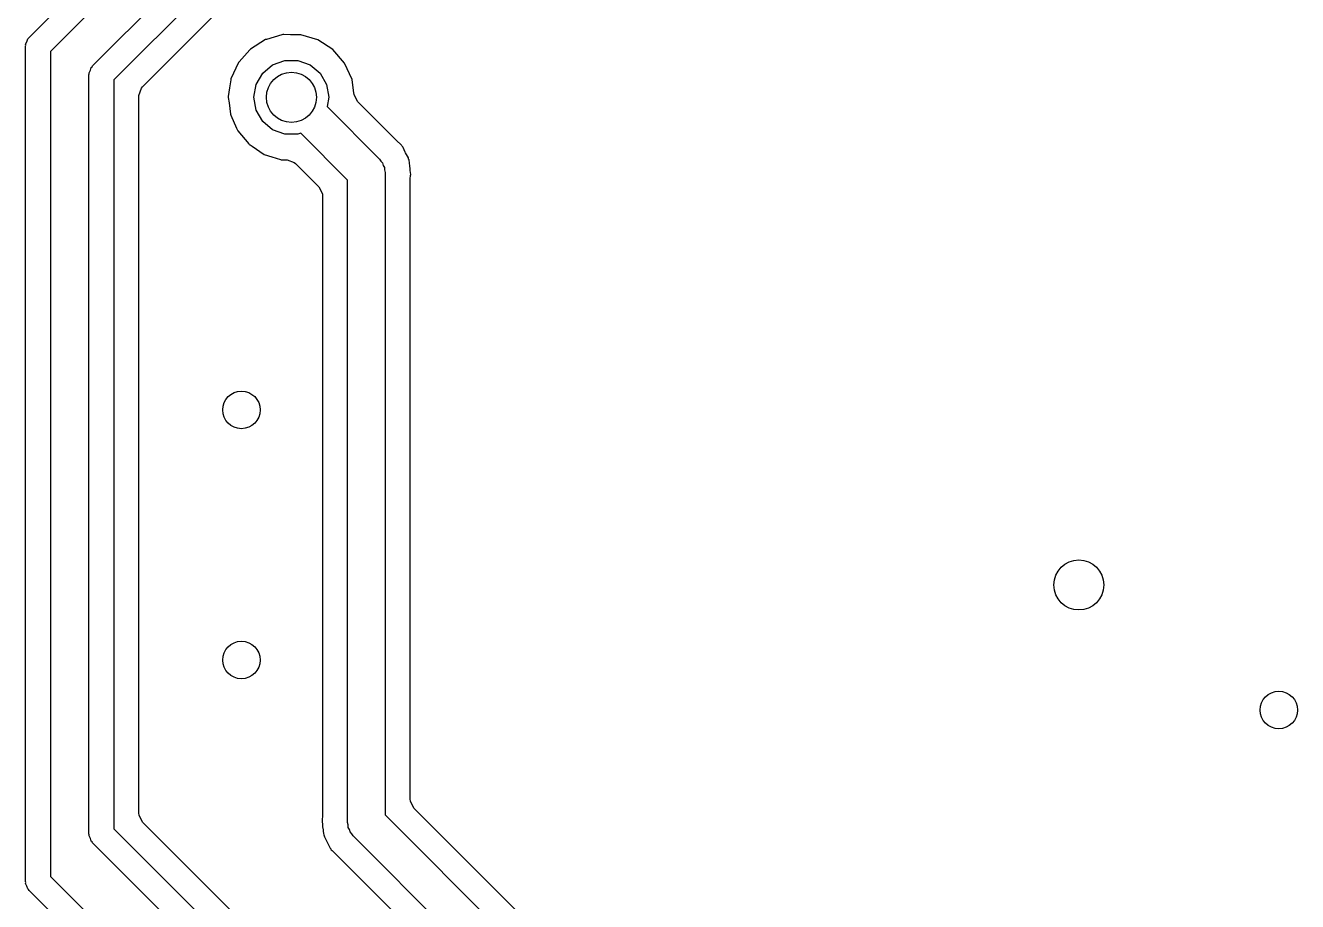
# Model space of a CAD drawing. Extents: x 0.04 to 2.01, y 0.04 to 5.04.
# Drawn here: x 1.1997 to 1.6004, y 1.8728 to 2.1486 of the extents above; entities that cross this region are included whole.
import ezdxf

# ---------------------------------------------------------------- set-up
doc = ezdxf.new("R2010")
doc.units = 0
doc.header["$MEASUREMENT"] = 0
doc.layers.add('BLACK', color=7, linetype='CONTINUOUS')

msp = doc.modelspace()

# ---------------------------------------------------------------- linework, layer by layer
at = {"layer": 'BLACK', "linetype": 'CONTINUOUS'}
for p, q in [((1.20084, 2.14484), (1.38834, 2.33234)), ((1.39275, 2.32562), (1.20756, 2.14042)), ((1.22084, 2.13585), (1.39976, 2.31477)), ((1.40417, 2.30805), (1.22756, 2.13144)), ((1.23659, 2.12931), (1.4063, 2.29902)), ((1.20015, 2.14349), (1.20044, 2.14437)), ((1.20044, 2.14437), (1.20069, 2.14456)), ((1.20069, 2.14456), (1.20084, 2.14484)), ((1.27534, 2.14416), (1.27056, 2.14114)), ((1.2756, 2.14423), (1.27534, 2.14416)), ((1.2805, 2.14563), (1.2756, 2.14423)), ((1.2756, 2.14423), (1.2756, 2.14423)), ((1.28076, 2.14571), (1.2805, 2.14563)), ((1.2805, 2.14563), (1.2805, 2.14563)), ((1.28104, 2.14571), (1.28076, 2.14571)), ((1.28313, 2.14569), (1.28104, 2.14571)), ((1.28104, 2.14571), (1.28104, 2.14571)), ((1.28641, 2.14567), (1.28313, 2.14569)), ((1.29181, 2.14406), (1.28641, 2.14567)), ((1.29655, 2.14099), (1.29181, 2.14406)), ((1.19969, 2.14206), (1.19978, 2.14236)), ((1.19969, 1.87906), (1.19969, 2.14206)), ((1.19973, 2.14267), (1.20015, 2.14349)), ((1.19978, 2.14236), (1.19973, 2.14267)), ((1.20756, 2.14042), (1.20756, 1.88069)), ((1.27038, 2.14094), (1.26701, 2.13712)), ((1.27056, 2.14114), (1.27038, 2.14094)), ((1.27038, 2.14094), (1.27038, 2.14094)), ((1.30024, 2.13671), (1.29655, 2.14099)), ((1.22069, 2.13557), (1.22084, 2.13585)), ((1.26683, 2.13691), (1.26443, 2.1318)), ((1.26701, 2.13712), (1.26683, 2.13691)), ((1.26701, 2.13712), (1.26701, 2.13712)), ((1.27442, 2.13358), (1.27756, 2.13621)), ((1.27756, 2.13621), (1.28141, 2.13762)), ((1.28141, 2.13762), (1.28552, 2.13762)), ((1.28552, 2.13762), (1.28937, 2.13621)), ((1.28937, 2.13621), (1.29251, 2.13358)), ((1.30257, 2.13157), (1.30024, 2.13671)), ((1.21969, 2.13307), (1.21978, 2.13337)), ((1.21969, 1.89406), (1.21969, 2.13307)), ((1.21973, 2.13369), (1.22015, 2.13451)), ((1.21978, 2.13337), (1.21973, 2.13369)), ((1.22015, 2.13451), (1.22044, 2.13538)), ((1.22044, 2.13538), (1.22069, 2.13557)), ((1.26443, 2.1318), (1.26438, 2.13153)), ((1.27237, 2.13002), (1.27442, 2.13358)), ((1.29251, 2.13358), (1.29456, 2.13002)), ((1.22756, 2.13144), (1.22756, 1.89569)), ((1.23545, 2.12656), (1.2362, 2.12885)), ((1.2362, 2.12885), (1.23659, 2.12931)), ((1.26398, 2.12894), (1.26356, 2.12623)), ((1.26438, 2.13153), (1.26398, 2.12894)), ((1.26438, 2.13153), (1.26438, 2.13153)), ((1.27165, 2.12598), (1.27237, 2.13002)), ((1.29456, 2.13002), (1.29528, 2.12598)), ((1.30306, 2.12817), (1.30257, 2.13157)), ((1.30325, 2.12681), (1.30306, 2.12817)), ((1.23545, 1.90057), (1.23545, 2.12656)), ((1.26356, 2.12623), (1.26359, 2.12595)), ((1.26359, 2.12595), (1.26359, 2.12595)), ((1.26359, 2.12595), (1.26381, 2.12427)), ((1.26381, 2.12427), (1.26429, 2.12063)), ((1.27237, 2.12194), (1.27165, 2.12598)), ((1.29528, 2.12598), (1.29476, 2.12304)), ((1.30436, 2.12461), (1.30325, 2.12681)), ((1.31658, 2.11238), (1.30436, 2.12461)), ((1.26429, 2.12063), (1.2644, 2.12038)), ((1.2644, 2.12038), (1.2644, 2.12038)), ((1.2644, 2.12038), (1.2662, 2.1163)), ((1.27442, 2.11839), (1.27237, 2.12194)), ((1.29476, 2.12304), (1.31126, 2.10654)), ((1.2662, 2.1163), (1.26656, 2.11546)), ((1.27756, 2.11576), (1.27442, 2.11839)), ((1.28141, 2.11435), (1.27756, 2.11576)), ((1.26656, 2.11546), (1.2677, 2.11411)), ((1.2677, 2.11411), (1.27002, 2.11136)), ((1.28552, 2.11435), (1.28141, 2.11435)), ((1.28642, 2.11468), (1.28552, 2.11435)), ((1.30118, 2.09992), (1.28642, 2.11468)), ((1.31669, 2.11228), (1.31658, 2.11238)), ((1.3179, 2.11116), (1.31669, 2.11228)), ((1.27002, 2.11136), (1.27002, 2.11136)), ((1.27002, 2.11136), (1.2702, 2.11114)), ((1.2702, 2.11114), (1.27043, 2.11099)), ((1.27043, 2.11099), (1.27043, 2.11099)), ((1.27043, 2.11099), (1.27106, 2.11057)), ((1.27106, 2.11057), (1.27489, 2.10802)), ((1.27489, 2.10802), (1.27725, 2.10728)), ((1.31814, 2.11094), (1.3179, 2.11116)), ((1.3179, 2.11116), (1.3179, 2.11116)), ((1.31826, 2.11071), (1.31814, 2.11094)), ((1.3183, 2.11067), (1.31826, 2.11071)), ((1.31834, 2.11062), (1.3183, 2.11067)), ((1.3184, 2.11056), (1.31834, 2.11062)), ((1.31853, 2.11041), (1.3184, 2.11056)), ((1.31864, 2.11019), (1.31853, 2.11041)), ((1.31935, 2.10871), (1.31864, 2.11019)), ((1.31864, 2.11019), (1.31864, 2.11019)), ((1.31943, 2.10855), (1.31935, 2.10871)), ((1.32032, 2.10689), (1.31943, 2.10855)), ((1.27725, 2.10728), (1.28002, 2.10642)), ((1.28002, 2.10642), (1.28002, 2.10642)), ((1.28002, 2.10642), (1.28028, 2.10633)), ((1.28028, 2.10633), (1.28172, 2.10631)), ((1.28172, 2.10631), (1.28209, 2.1063)), ((1.28209, 2.1063), (1.28437, 2.10551)), ((1.28437, 2.10551), (1.28477, 2.10516)), ((1.28477, 2.10516), (1.29215, 2.09779)), ((1.31126, 2.10654), (1.31165, 2.10586)), ((1.31165, 2.10586), (1.3122, 2.10531)), ((1.3122, 2.10531), (1.3124, 2.10456)), ((1.3124, 2.10456), (1.31279, 2.10389)), ((1.31279, 2.10389), (1.31279, 2.10311)), ((1.32037, 2.10659), (1.32032, 2.10689)), ((1.32039, 2.10654), (1.32037, 2.10659)), ((1.32052, 2.10627), (1.32039, 2.10654)), ((1.32064, 2.10527), (1.32052, 2.10627)), ((1.32074, 2.10445), (1.32064, 2.10527)), ((1.32074, 2.1044), (1.32074, 2.10445)), ((1.32077, 2.10422), (1.32074, 2.1044)), ((1.32086, 2.10367), (1.32077, 2.10422)), ((1.30118, 1.89764), (1.30118, 2.09992)), ((1.31279, 2.10311), (1.31299, 2.10236)), ((1.31299, 2.10236), (1.31299, 1.90008)), ((1.32089, 2.10351), (1.32086, 2.10367)), ((1.32086, 2.10367), (1.32086, 2.10367)), ((1.32089, 2.10335), (1.32089, 2.10351)), ((1.3209, 2.10319), (1.32089, 2.10335)), ((1.32089, 2.10047), (1.32097, 2.10129)), ((1.32089, 1.90497), (1.32089, 2.10047)), ((1.32091, 2.10296), (1.3209, 2.10319)), ((1.3209, 2.10319), (1.3209, 2.10319)), ((1.32106, 2.1017), (1.32091, 2.10296)), ((1.32097, 2.10129), (1.32099, 2.10139)), ((1.32099, 2.10139), (1.32106, 2.1017)), ((1.29215, 2.09779), (1.29324, 2.09564)), ((1.29324, 2.09564), (1.29329, 2.09503)), ((1.29329, 2.09503), (1.29329, 1.89953)), ((1.32093, 1.90436), (1.32089, 1.90497)), ((1.32203, 1.90221), (1.32093, 1.90436)), ((1.2355, 1.89996), (1.23545, 1.90057)), ((1.23659, 1.89781), (1.2355, 1.89996)), ((1.29329, 1.89953), (1.2932, 1.89871)), ((1.31299, 1.90008), (1.36792, 1.84516)), ((1.37324, 1.851), (1.32203, 1.90221)), ((1.22756, 1.89569), (1.30593, 1.81731)), ((1.31075, 1.82365), (1.23659, 1.89781)), ((1.2932, 1.89871), (1.29311, 1.8983)), ((1.29311, 1.8983), (1.29315, 1.89798)), ((1.29315, 1.89798), (1.29326, 1.89704)), ((1.29326, 1.89704), (1.29327, 1.89681)), ((1.29327, 1.89681), (1.29327, 1.89681)), ((1.29327, 1.89681), (1.29329, 1.89665)), ((1.29329, 1.89665), (1.29329, 1.89649)), ((1.29329, 1.89649), (1.29331, 1.89633)), ((1.29331, 1.89633), (1.29331, 1.89633)), ((1.29331, 1.89633), (1.29341, 1.89578)), ((1.29341, 1.89578), (1.29343, 1.8956)), ((1.29343, 1.8956), (1.29351, 1.89496)), ((1.30138, 1.89689), (1.30118, 1.89764)), ((1.30138, 1.89611), (1.30138, 1.89689)), ((1.30177, 1.89544), (1.30138, 1.89611)), ((1.30197, 1.89469), (1.30177, 1.89544)), ((1.21978, 1.89375), (1.21969, 1.89406)), ((1.21973, 1.89344), (1.21978, 1.89375)), ((1.22015, 1.89262), (1.21973, 1.89344)), ((1.22044, 1.89174), (1.22015, 1.89262)), ((1.22069, 1.89155), (1.22044, 1.89174)), ((1.22084, 1.89127), (1.22069, 1.89155)), ((1.29351, 1.89496), (1.2936, 1.89415)), ((1.2936, 1.89415), (1.29365, 1.89373)), ((1.29365, 1.89373), (1.29378, 1.89346)), ((1.29378, 1.89346), (1.2938, 1.89341)), ((1.2938, 1.89341), (1.29385, 1.89311)), ((1.29385, 1.89311), (1.29474, 1.89145)), ((1.29474, 1.89145), (1.29483, 1.89129)), ((1.30252, 1.89414), (1.30197, 1.89469)), ((1.30291, 1.89346), (1.30252, 1.89414)), ((1.35783, 1.83854), (1.30291, 1.89346)), ((1.29921, 1.8129), (1.22084, 1.89127)), ((1.29483, 1.89129), (1.29553, 1.88981)), ((1.29553, 1.88981), (1.29553, 1.88981)), ((1.29553, 1.88981), (1.29564, 1.88959)), ((1.29564, 1.88959), (1.29577, 1.88944)), ((1.29577, 1.88944), (1.29583, 1.88938)), ((1.29583, 1.88938), (1.29588, 1.88933)), ((1.29588, 1.88933), (1.29591, 1.88929)), ((1.29591, 1.88929), (1.29603, 1.88906)), ((1.29603, 1.88906), (1.29627, 1.88884)), ((1.29627, 1.88884), (1.29627, 1.88884)), ((1.29627, 1.88884), (1.29748, 1.88772)), ((1.29748, 1.88772), (1.29759, 1.88762)), ((1.29759, 1.88762), (1.3488, 1.83641)), ((1.20756, 1.88069), (1.28231, 1.80593)), ((1.19978, 1.87875), (1.19969, 1.87906)), ((1.19973, 1.87844), (1.19978, 1.87875)), ((1.20015, 1.87762), (1.19973, 1.87844)), ((1.20044, 1.87674), (1.20015, 1.87762)), ((1.20069, 1.87655), (1.20044, 1.87674)), ((1.20084, 1.87627), (1.20069, 1.87655)), ((1.27559, 1.80152), (1.20084, 1.87627))]:
    msp.add_line(p, q, dxfattribs=at)
at = {"layer": 'BLACK'}
for centre, radius in [((1.28346, 2.12598), 0.007874), ((1.26772, 2.02756), 0.005906), ((1.5315, 1.97244), 0.007874), ((1.26772, 1.94882), 0.005906), ((1.59449, 1.93307), 0.005906)]:
    msp.add_circle(centre, radius, dxfattribs=at)

doc.saveas('drawing.dxf')
